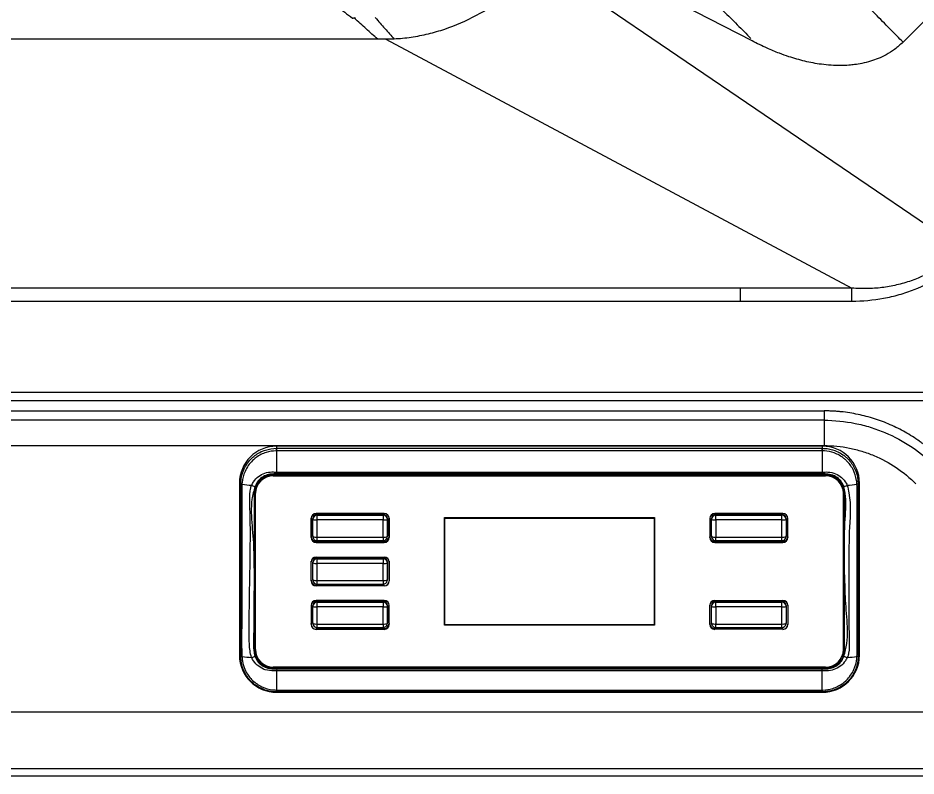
# Model space of a CAD drawing. Header units: inches. Extents: x 2 to 86, y -22 to 129.
# Drawn here: x 63.3 to 74.16, y 0.99 to 10.16 of the extents above; entities that cross this region are included whole.
import ezdxf

# ---------------------------------------------------------------- set-up
doc = ezdxf.new("R2010")
doc.units = ezdxf.units.IN
doc.header["$MEASUREMENT"] = 0
doc.layers.add('1', color=4, linetype='Continuous')
doc.layers.add('BDIM_CYAN', color=4, linetype='Continuous')

# ---------------------------------------------------------------- blocks, each defined once
blk = doc.blocks.new('cp')
at = {"layer": 'BDIM_CYAN'}
for p, q in [((-3.3, 2.162), (-3.3, 2.137)), ((3.3, 2.162), (-3.3, 2.162)), ((-3.3, 2.137), (-3.3, 2.106)), ((-3.3, 2.137), (3.05, 2.137)), ((-3.3, 2.106), (-3.3, 2.106)), ((-3.3, 2.106), (-3.3, 1.849)), ((3.3, 2.106), (-3.3, 2.106)), ((3.05, 2.137), (3.05, 2.137)), ((3.05, 2.137), (3.3, 2.137)), ((3.3, 2.162), (3.3, 2.137)), ((3.3, 2.106), (3.3, 2.106)), ((3.3, 2.106), (3.3, 1.849)), ((-3.3, 1.849), (3.05, 1.849)), ((-3.3, 1.849), (-3.3, 1.826)), ((3.05, 1.849), (3.3, 1.849)), ((3.3, 1.849), (3.299, 1.826)), ((3.34, 1.821), (-3.34, 1.821)), ((-3.34, 1.805), (-3.34, 1.807)), ((-3.34, 1.807), (3.34, 1.807)), ((-3.34, 1.805), (3.34, 1.805)), ((-3.05, 1.826), (-3.3, 1.826)), ((3.299, 1.826), (-3.05, 1.826)), ((3.34, 1.805), (3.34, 1.807)), ((-3.733, 1.704), (-3.75, 1.715)), ((-3.75, 1.715), (-3.75, -0.369)), ((-3.733, 1.704), (-3.733, 1.704)), ((-3.719, 1.701), (-3.719, 1.701)), ((-3.602, 1.689), (-3.602, 1.689)), ((-3.602, 1.689), (-3.602, 1.689)), ((3.602, 1.689), (3.601, 1.689)), ((3.719, 1.701), (3.719, 1.701)), ((3.733, 1.704), (3.75, 1.715)), ((3.733, 1.704), (3.733, 1.704)), ((3.75, -0.369), (3.75, 1.715)), ((-3.57, 1.592), (-3.569, 1.594)), ((-3.57, 1.592), (-3.57, -0.299)), ((-3.569, 1.594), (-3.569, -0.298)), ((-3.554, 1.592), (-3.554, 1.594)), ((-3.554, -0.3), (-3.554, 1.592)), ((3.554, 1.592), (3.554, 1.594)), ((3.554, 1.592), (3.554, -0.3)), ((3.57, 1.592), (3.569, 1.594)), ((3.569, -0.298), (3.569, 1.594)), ((3.57, -0.299), (3.57, 1.592)), ((-1.999, 1.347), (-2.823, 1.347)), ((-2.813, 1.336), (-2.812, 1.326)), ((-2.813, 1.336), (-2.009, 1.336)), ((-2.812, 1.326), (-2.812, 1.27)), ((-2.812, 1.326), (-2.011, 1.326)), ((-2.011, 1.326), (-2.009, 1.336)), ((-2.011, 1.326), (-2.011, 1.27)), ((2.823, 1.347), (1.999, 1.347)), ((2.009, 1.336), (2.011, 1.326)), ((2.009, 1.336), (2.813, 1.336)), ((2.011, 1.27), (2.011, 1.326)), ((2.011, 1.326), (2.812, 1.326)), ((2.812, 1.326), (2.813, 1.336)), ((2.812, 1.27), (2.812, 1.326)), ((-2.883, 1.067), (-2.883, 1.295)), ((-2.883, 1.293), (-2.883, 1.29)), ((-2.883, 1.287), (-2.883, 1.057)), ((-2.862, 1.276), (-2.863, 1.287)), ((-2.863, 1.076), (-2.863, 1.287)), ((-2.862, 1.068), (-2.862, 1.276)), ((-2.011, 1.27), (-2.812, 1.27)), ((-2.812, 1.27), (-2.812, 1.062)), ((-2.011, 1.062), (-2.011, 1.27)), ((-1.959, 1.287), (-1.961, 1.276)), ((-1.961, 1.276), (-1.961, 1.068)), ((-1.959, 1.287), (-1.959, 1.076)), ((-1.94, 1.295), (-1.94, 1.067)), ((-1.939, 1.29), (-1.94, 1.293)), ((-1.939, 1.057), (-1.939, 1.287)), ((-1.271, 1.298), (1.271, 1.298)), ((-1.271, -0.005), (-1.271, 1.298)), ((-1.265, 1.293), (-1.266, 1.295)), ((-1.266, 1.295), (1.266, 1.295)), ((-1.266, 0.002), (-1.266, 1.295)), ((-1.265, 1.293), (1.265, 1.293)), ((-1.265, 0), (-1.265, 1.293)), ((1.265, 1.293), (1.266, 1.295)), ((1.265, 1.293), (1.265, 0)), ((1.266, 1.295), (1.266, 0.002)), ((1.271, 1.298), (1.271, -0.005)), ((1.94, 1.293), (1.939, 1.29)), ((1.939, 1.287), (1.939, 1.057)), ((1.94, 1.295), (1.94, 1.067)), ((1.961, 1.276), (1.959, 1.287)), ((1.959, 1.076), (1.959, 1.287)), ((1.961, 1.068), (1.961, 1.276)), ((2.812, 1.27), (2.011, 1.27)), ((2.011, 1.27), (2.011, 1.062)), ((2.812, 1.062), (2.812, 1.27)), ((2.863, 1.287), (2.862, 1.276)), ((2.862, 1.276), (2.862, 1.068)), ((2.863, 1.287), (2.863, 1.076)), ((2.883, 1.067), (2.883, 1.295)), ((2.883, 1.29), (2.883, 1.293)), ((2.883, 1.057), (2.883, 1.287)), ((-2.883, 1.059), (-2.883, 1.067)), ((-2.863, 1.076), (-2.862, 1.068)), ((-2.863, 1.068), (-2.861, 1.06)), ((-2.862, 1.068), (-2.861, 1.06)), ((-2.823, 1.008), (-2.823, 1)), ((-2, 1.008), (-2.823, 1.008)), ((-1.999, 1), (-2.823, 1)), ((-2.823, 1), (-2.823, 0.998)), ((-2.823, 0.998), (-1.999, 0.998)), ((-2.812, 1.062), (-2.011, 1.062)), ((-2.812, 1.062), (-2.812, 1.019)), ((-2.812, 1.019), (-2.011, 1.019)), ((-2.011, 1.062), (-2.011, 1.019)), ((-1.999, 1), (-2, 1.008)), ((-1.999, 1), (-1.999, 0.998)), ((-1.961, 1.068), (-1.959, 1.076)), ((-1.961, 1.06), (-1.96, 1.068)), ((-1.961, 1.06), (-1.961, 1.068)), ((-1.94, 1.067), (-1.939, 1.059)), ((1.939, 1.059), (1.94, 1.067)), ((1.959, 1.076), (1.961, 1.068)), ((1.96, 1.068), (1.961, 1.06)), ((1.961, 1.068), (1.961, 1.06)), ((2, 1.008), (1.999, 1)), ((1.999, 1), (2.823, 1)), ((1.999, 1), (1.999, 0.998)), ((1.999, 0.998), (2.823, 0.998)), ((2, 1.008), (2.823, 1.008)), ((2.011, 1.062), (2.812, 1.062)), ((2.011, 1.019), (2.011, 1.062)), ((2.011, 1.019), (2.812, 1.019)), ((2.812, 1.019), (2.812, 1.062)), ((2.823, 1), (2.823, 1.008)), ((2.823, 1), (2.823, 0.998)), ((2.861, 1.06), (2.863, 1.068)), ((2.861, 1.06), (2.862, 1.068)), ((2.862, 1.068), (2.863, 1.076)), ((2.883, 1.067), (2.883, 1.059)), ((-2.883, 0.541), (-2.883, 0.769)), ((-2.883, 0.767), (-2.883, 0.764)), ((-2.883, 0.531), (-2.883, 0.761)), ((-2.862, 0.75), (-2.863, 0.761)), ((-2.863, 0.55), (-2.863, 0.761)), ((-2.823, 0.821), (-1.999, 0.821)), ((-2.813, 0.81), (-2.812, 0.8)), ((-2.813, 0.81), (-2.009, 0.81)), ((-2.812, 0.8), (-2.812, 0.744)), ((-2.812, 0.8), (-2.011, 0.8)), ((-2.011, 0.8), (-2.009, 0.81)), ((-2.011, 0.8), (-2.011, 0.744)), ((-1.959, 0.761), (-1.961, 0.75)), ((-1.959, 0.761), (-1.959, 0.55)), ((-1.94, 0.769), (-1.94, 0.541)), ((-1.939, 0.764), (-1.94, 0.767)), ((-1.939, 0.761), (-1.939, 0.531)), ((-2.862, 0.542), (-2.862, 0.75)), ((-2.011, 0.744), (-2.812, 0.744)), ((-2.812, 0.744), (-2.812, 0.536)), ((-2.011, 0.536), (-2.011, 0.744)), ((-1.961, 0.75), (-1.961, 0.542)), ((-2.863, 0.55), (-2.862, 0.542)), ((-1.961, 0.542), (-1.959, 0.55)), ((-2.883, 0.533), (-2.883, 0.541)), ((-2.863, 0.542), (-2.861, 0.534)), ((-2.862, 0.542), (-2.861, 0.534)), ((-2.823, 0.482), (-2.823, 0.474)), ((-2, 0.482), (-2.823, 0.482)), ((-1.999, 0.474), (-2.823, 0.474)), ((-2.823, 0.474), (-2.823, 0.472)), ((-1.999, 0.472), (-2.823, 0.472)), ((-2.812, 0.536), (-2.011, 0.536)), ((-2.812, 0.536), (-2.812, 0.493)), ((-2.812, 0.493), (-2.011, 0.493)), ((-2.011, 0.536), (-2.011, 0.493)), ((-1.999, 0.474), (-2, 0.482)), ((-1.999, 0.474), (-1.999, 0.472)), ((-1.961, 0.534), (-1.96, 0.542)), ((-1.961, 0.534), (-1.961, 0.542)), ((-1.94, 0.541), (-1.939, 0.533)), ((-2.883, 0.243), (-2.883, 0.015)), ((-2.883, 0.241), (-2.883, 0.238)), ((-2.883, 0.235), (-2.883, 0.005)), ((-2.862, 0.224), (-2.863, 0.235)), ((-2.863, 0.024), (-2.863, 0.235)), ((-2.862, 0.016), (-2.862, 0.224)), ((-1.999, 0.295), (-2.823, 0.295)), ((-2.813, 0.284), (-2.812, 0.274)), ((-2.813, 0.284), (-2.009, 0.284)), ((-2.812, 0.274), (-2.812, 0.218)), ((-2.812, 0.274), (-2.011, 0.274)), ((-2.011, 0.218), (-2.812, 0.218)), ((-2.812, 0.218), (-2.812, 0.01)), ((-2.011, 0.274), (-2.009, 0.284)), ((-2.011, 0.274), (-2.011, 0.218)), ((-2.011, 0.01), (-2.011, 0.218)), ((-1.959, 0.235), (-1.961, 0.224)), ((-1.961, 0.224), (-1.961, 0.016)), ((-1.959, 0.235), (-1.959, 0.024)), ((-1.94, 0.015), (-1.94, 0.243)), ((-1.939, 0.238), (-1.94, 0.241)), ((-1.939, 0.005), (-1.939, 0.235)), ((1.94, 0.241), (1.939, 0.238)), ((1.939, 0.005), (1.939, 0.235)), ((1.94, 0.015), (1.94, 0.243)), ((1.961, 0.224), (1.959, 0.235)), ((1.959, 0.024), (1.959, 0.235)), ((1.961, 0.016), (1.961, 0.224)), ((1.999, 0.295), (2.823, 0.295)), ((2.009, 0.284), (2.011, 0.274)), ((2.009, 0.284), (2.813, 0.284)), ((2.011, 0.218), (2.011, 0.274)), ((2.011, 0.274), (2.812, 0.274)), ((2.812, 0.218), (2.011, 0.218)), ((2.011, 0.218), (2.011, 0.01)), ((2.812, 0.274), (2.813, 0.284)), ((2.812, 0.218), (2.812, 0.274)), ((2.812, 0.01), (2.812, 0.218)), ((2.863, 0.235), (2.862, 0.224)), ((2.862, 0.224), (2.862, 0.016)), ((2.863, 0.235), (2.863, 0.024)), ((2.883, 0.243), (2.883, 0.015)), ((2.883, 0.238), (2.883, 0.241)), ((2.883, 0.235), (2.883, 0.005)), ((-2.883, 0.007), (-2.883, 0.015)), ((-2.863, 0.024), (-2.862, 0.016)), ((-2.863, 0.016), (-2.861, 0.008)), ((-2.862, 0.016), (-2.861, 0.008)), ((-2.812, 0.01), (-2.011, 0.01)), ((-2.812, 0.01), (-2.812, -0.033)), ((-2.011, 0.01), (-2.011, -0.033)), ((-1.961, 0.016), (-1.959, 0.024)), ((-1.961, 0.008), (-1.96, 0.016)), ((-1.961, 0.008), (-1.961, 0.016)), ((-1.94, 0.015), (-1.939, 0.007)), ((-1.265, 0), (-1.266, 0.002)), ((1.265, 0), (-1.265, 0)), ((1.265, 0), (1.266, 0.002)), ((1.939, 0.007), (1.94, 0.015)), ((1.959, 0.024), (1.961, 0.016)), ((1.96, 0.016), (1.961, 0.008)), ((1.961, 0.016), (1.961, 0.008)), ((2.011, 0.01), (2.812, 0.01)), ((2.011, -0.033), (2.011, 0.01)), ((2.812, -0.033), (2.812, 0.01)), ((2.861, 0.008), (2.863, 0.016)), ((2.861, 0.008), (2.862, 0.016)), ((2.862, 0.016), (2.863, 0.024)), ((2.883, 0.015), (2.883, 0.007)), ((-2.823, -0.044), (-2.823, -0.052)), ((-2.823, -0.044), (-2, -0.044)), ((-2.823, -0.052), (-1.999, -0.052)), ((-2.823, -0.052), (-2.823, -0.054)), ((-2.823, -0.054), (-1.999, -0.054)), ((-2.812, -0.033), (-2.011, -0.033)), ((-1.999, -0.052), (-2, -0.044)), ((-1.999, -0.052), (-1.999, -0.054)), ((1.271, -0.003), (-1.271, -0.003)), ((1.271, -0.005), (-1.271, -0.005)), ((2, -0.044), (1.999, -0.052)), ((2.823, -0.052), (1.999, -0.052)), ((1.999, -0.052), (1.999, -0.054)), ((2.823, -0.054), (1.999, -0.054)), ((2.823, -0.044), (2, -0.044)), ((2.011, -0.033), (2.812, -0.033)), ((2.823, -0.052), (2.823, -0.044)), ((2.823, -0.052), (2.823, -0.054)), ((-3.57, -0.299), (-3.569, -0.298)), ((3.57, -0.299), (3.569, -0.298)), ((-3.733, -0.38), (-3.75, -0.369)), ((-3.733, -0.38), (-3.733, -0.38)), ((-3.719, -0.384), (-3.719, -0.384)), ((-3.601, -0.394), (-3.602, -0.394)), ((-3.601, -0.394), (-3.601, -0.394)), ((3.602, -0.394), (3.602, -0.394)), ((3.602, -0.394), (3.602, -0.394)), ((3.719, -0.384), (3.719, -0.384)), ((3.733, -0.38), (3.75, -0.369)), ((3.733, -0.38), (3.733, -0.38)), ((3.34, -0.513), (-3.34, -0.513)), ((3.34, -0.525), (-3.34, -0.525)), ((-3.34, -0.525), (-3.34, -0.528)), ((-3.34, -0.528), (3.34, -0.528)), ((-3.299, -0.533), (-3.3, -0.556)), ((-3.299, -0.533), (3.05, -0.533)), ((3.05, -0.533), (3.3, -0.533)), ((3.3, -0.556), (3.3, -0.533)), ((3.34, -0.528), (3.34, -0.525)), ((-3.3, -0.556), (-3.3, -0.789)), ((-3.05, -0.556), (-3.3, -0.556)), ((3.3, -0.556), (-3.05, -0.556)), ((3.3, -0.789), (3.3, -0.556)), ((-3.3, -0.789), (-3.3, -0.789)), ((-3.3, -0.789), (3.3, -0.789)), ((-3.3, -0.789), (-3.3, -0.811)), ((-3.3, -0.811), (-3.3, -0.816)), ((-3.05, -0.811), (-3.3, -0.811)), ((-3.3, -0.816), (3.3, -0.816)), ((3.3, -0.811), (-3.05, -0.811)), ((3.3, -0.789), (3.3, -0.789)), ((3.3, -0.811), (3.3, -0.789)), ((3.3, -0.816), (3.3, -0.811))]:
    blk.add_line(p, q, dxfattribs=at)
at = {"layer": 'BDIM_CYAN', "flags": 128}
for points in [[(-3.3, 2.106), (-3.3, 2.111), (-3.3, 2.116), (-3.3, 2.121), (-3.3, 2.125), (-3.3, 2.129), (-3.3, 2.132), (-3.3, 2.135), (-3.3, 2.137)], [(3.3, 2.106), (3.3, 2.111), (3.3, 2.116), (3.3, 2.121), (3.3, 2.125), (3.3, 2.129), (3.3, 2.132), (3.3, 2.135), (3.3, 2.137)], [(-3.56, 1.659), (-3.565, 1.639), (-3.569, 1.594)], [(3.569, 1.594), (3.565, 1.639), (3.56, 1.659)], [(3.3, -0.811), (3.3, -0.81), (3.3, -0.809), (3.3, -0.807), (3.3, -0.804), (3.3, -0.801), (3.3, -0.798), (3.3, -0.793), (3.3, -0.789)]]:
    blk.add_lwpolyline(points, dxfattribs=at)
at = {"layer": 'BDIM_CYAN'}
for centre, radius, start, end in [((-3.302, 1.714), 0.448, 89.7857, 179.7841), ((3.302, 1.714), 0.448, 0.2159, 90.2143), ((-3.341, 1.591), 0.229, 89.7857, 179.7841), ((-3.341, 1.593), 0.214, 89.7857, 179.7841), ((-3.341, 1.591), 0.214, 89.7857, 179.7841), ((3.341, 1.591), 0.229, 0.2159, 90.2143), ((3.341, 1.593), 0.214, 0.2159, 90.2143), ((3.341, 1.591), 0.214, 0.2159, 90.2143), ((-3.439, 4.033), 2.349, 263.1527, 266.02), ((3.438, 4.042), 2.358, 273.9742, 276.8359), ((-2.812, 1.276), 0.0499, 89.8886, 179.6813), ((-2.01, 1.276), 0.0499, 0.3187, 90.1114), ((2.01, 1.276), 0.0499, 89.8886, 179.6813), ((2.812, 1.276), 0.0499, 0.3187, 90.1114), ((-2.824, 1.381), 0.112, 250.1417, 276.1767), ((-1.998, 1.381), 0.112, 263.8233, 289.8583), ((1.998, 1.381), 0.112, 250.1417, 276.1767), ((2.824, 1.381), 0.112, 263.8233, 289.8583), ((-2.824, 1.174), 0.112, 250.1417, 276.1767), ((-2.812, 1.069), 0.05, 189.4603, 270), ((-1.998, 1.174), 0.112, 263.8233, 289.8583), ((-2.011, 1.069), 0.05, 270, 350.5397), ((1.998, 1.174), 0.112, 250.1417, 276.1767), ((2.011, 1.069), 0.05, 189.4603, 270), ((2.824, 1.174), 0.112, 263.8233, 289.8583), ((2.812, 1.069), 0.05, 270, 350.5397), ((-2.812, 0.75), 0.0499, 89.8886, 179.6813), ((-2.01, 0.75), 0.0499, 0.3187, 90.1114), ((-2.824, 0.855), 0.112, 250.1417, 276.1767), ((-1.998, 0.855), 0.112, 263.8233, 289.8583), ((-2.824, 0.648), 0.112, 250.1417, 276.1767), ((-2.812, 0.543), 0.05, 189.4603, 270), ((-1.998, 0.648), 0.112, 263.8233, 289.8583), ((-2.011, 0.543), 0.05, 270, 350.5397), ((-2.812, 0.224), 0.0499, 89.8886, 179.6813), ((-2.824, 0.329), 0.112, 250.1417, 276.1767), ((-2.01, 0.224), 0.0499, 0.3187, 90.1114), ((-1.998, 0.329), 0.112, 263.8233, 289.8583), ((2.01, 0.224), 0.0499, 89.8886, 179.6813), ((1.998, 0.329), 0.112, 250.1417, 276.1767), ((2.812, 0.224), 0.0499, 0.3187, 90.1114), ((2.824, 0.329), 0.112, 263.8233, 289.8583), ((-2.824, 0.122), 0.112, 250.1417, 276.1767), ((-2.812, 0.017), 0.05, 189.4603, 270), ((-1.998, 0.122), 0.112, 263.8233, 289.8583), ((-2.011, 0.017), 0.05, 270, 350.5397), ((1.998, 0.122), 0.112, 250.1417, 276.1767), ((2.011, 0.017), 0.05, 189.4603, 270), ((2.824, 0.122), 0.112, 263.8233, 289.8583), ((2.812, 0.017), 0.05, 270, 350.5397), ((-3.341, -0.299), 0.229, 180.2159, 270.2143), ((-3.341, -0.297), 0.229, 180.2159, 270.2143), ((-3.341, -0.299), 0.214, 180.2159, 270.2143), ((3.341, -0.297), 0.229, 269.7857, 359.7841), ((3.341, -0.299), 0.229, 269.7857, 359.7841), ((3.341, -0.299), 0.214, 269.7857, 359.7841), ((-3.302, -0.367), 0.448, 180.2159, 270.2143), ((-3.448, 1.966), 2.365, 263.4233, 266.277), ((3.302, -0.367), 0.448, 269.7857, 359.7841), ((3.459, 1.954), 2.352, 273.4784, 276.3441), ((15.398, -0.791), 18.698, 179.9928, 180.0613)]:
    blk.add_arc(centre, radius, start, end, dxfattribs=at)
for centre, major_axis, ratio, start_param, end_param in [((-2.823, 1.287), (-0.06, 0.0003), 0.99252, 4.717499, 6.288219), ((-2.813, 1.287), (-0.05, 0.001), 0.992514, 4.732816, 6.303308), ((-2.009, 1.287), (-0.05, -0.001), 0.992514, 3.12147, 4.691962), ((-1.999, 1.287), (-0.06, -0.0003), 0.99252, 3.136559, 4.707279), ((1.999, 1.287), (-0.06, 0.0003), 0.99252, 4.717499, 6.288219), ((2.009, 1.287), (-0.05, 0.001), 0.992514, 4.732816, 6.303308), ((2.813, 1.287), (-0.05, -0.001), 0.992514, 3.12147, 4.691962), ((2.823, 1.287), (-0.06, -0.0003), 0.99252, 3.136559, 4.707279), ((-2.823, 1.067), (-0.06, -0.0003), 0.99252, 6.278152, 7.848872), ((-2.823, 1.059), (-0.06, -0.0003), 0.99252, 6.278152, 7.848872), ((-2.823, 1.057), (-0.06, -0.0003), 0.99252, 6.278152, 7.848872), ((-2.813, 1.076), (-0.05, -0.001), 0.992514, 6.263063, 6.426955), ((-2, 1.067), (-0.06, 0.0003), 0.99252, 1.575906, 3.146626), ((-1.999, 1.059), (-0.06, 0.0003), 0.99252, 1.575906, 3.146626), ((-1.999, 1.057), (-0.06, 0.0003), 0.99252, 1.575906, 3.146626), ((-2.009, 1.076), (-0.05, 0.001), 0.992514, 2.997823, 3.161715), ((1.999, 1.059), (-0.06, -0.0003), 0.99252, 6.278152, 7.848872), ((1.999, 1.057), (-0.06, -0.0003), 0.99252, 6.278152, 7.848872), ((2, 1.067), (-0.06, -0.0003), 0.99252, 6.278152, 7.848872), ((2.009, 1.076), (-0.05, -0.001), 0.992514, 6.263063, 6.426955), ((2.823, 1.067), (-0.06, 0.0003), 0.99252, 1.575906, 3.146626), ((2.823, 1.059), (-0.06, 0.0003), 0.99252, 1.575906, 3.146626), ((2.823, 1.057), (-0.06, 0.0003), 0.99252, 1.575906, 3.146626), ((2.813, 1.076), (-0.05, 0.001), 0.992514, 2.997823, 3.161715), ((-2.823, 0.761), (-0.06, 0.0003), 0.99252, 4.717499, 6.288219), ((-2.813, 0.761), (-0.05, 0.001), 0.992514, 4.732816, 6.303308), ((-2.009, 0.761), (-0.05, -0.001), 0.992514, 3.12147, 4.691962), ((-1.999, 0.761), (-0.06, -0.0003), 0.99252, 3.136559, 4.707279), ((-2.813, 0.55), (-0.05, -0.001), 0.992514, 6.263063, 6.426955), ((-2.009, 0.55), (-0.05, 0.001), 0.992514, 2.997823, 3.161715), ((-2.823, 0.541), (-0.06, -0.0003), 0.99252, 6.278152, 7.848872), ((-2.823, 0.533), (-0.06, -0.0003), 0.99252, 6.278152, 7.848872), ((-2.823, 0.531), (-0.06, -0.0003), 0.99252, 6.278152, 7.848872), ((-1.999, 0.533), (-0.06, 0.0003), 0.99252, 1.575906, 3.146626), ((-1.999, 0.531), (-0.06, 0.0003), 0.99252, 1.575906, 3.146626), ((-2.823, 0.235), (-0.06, 0.0003), 0.99252, 4.717499, 6.288219), ((-2.813, 0.235), (-0.05, 0.001), 0.992514, 4.732816, 6.303308), ((-2.009, 0.235), (-0.05, -0.001), 0.992514, 3.12147, 4.691962), ((-1.999, 0.235), (-0.06, -0.0003), 0.99252, 3.136559, 4.707279), ((1.999, 0.235), (-0.06, 0.0003), 0.99252, 4.717499, 6.288219), ((2.009, 0.235), (-0.05, 0.001), 0.992514, 4.732816, 6.303308), ((2.813, 0.235), (-0.05, -0.001), 0.992514, 3.12147, 4.691962), ((2.823, 0.235), (-0.06, -0.0003), 0.99252, 3.136559, 4.707279), ((-2.823, 0.007), (-0.06, -0.0003), 0.99252, 6.278152, 7.848872), ((-2.823, 0.005), (-0.06, -0.0003), 0.99252, 6.278152, 7.848872), ((-2.813, 0.024), (-0.05, -0.001), 0.992514, 6.263063, 6.426955), ((-2, 0.015), (-0.06, 0.0003), 0.99252, 1.575906, 3.146626), ((-1.999, 0.007), (-0.06, 0.0003), 0.99252, 1.575906, 3.146626), ((-1.999, 0.005), (-0.06, 0.0003), 0.99252, 1.575906, 3.146626), ((-2.009, 0.024), (-0.05, 0.001), 0.992514, 2.997823, 3.161715), ((1.999, 0.007), (-0.06, -0.0003), 0.99252, 6.278152, 7.848872), ((1.999, 0.005), (-0.06, -0.0003), 0.99252, 6.278152, 7.848872), ((2, 0.015), (-0.06, -0.0003), 0.99252, 6.278152, 7.848872), ((2.009, 0.024), (-0.05, -0.001), 0.992514, 6.263063, 6.426955), ((2.823, 0.007), (-0.06, 0.0003), 0.99252, 1.575906, 3.146626), ((2.823, 0.005), (-0.06, 0.0003), 0.99252, 1.575906, 3.146626), ((2.813, 0.024), (-0.05, 0.001), 0.992514, 2.997823, 3.161715)]:
    blk.add_ellipse(centre, major_axis=major_axis, ratio=ratio, start_param=start_param, end_param=end_param, dxfattribs=at)
for points, knots in [([(-3.733, 1.704), (-3.733, 1.704), (-3.733, 1.712), (-3.732, 1.768), (-3.713, 1.852), (-3.664, 1.945), (-3.615, 2.005), (-3.542, 2.068), (-3.44, 2.124), (-3.346, 2.133), (-3.3, 2.137)], [0, 0, 0, 0, 0.000046, 0.034852, 0.248417, 0.374055, 0.499694, 0.585616, 0.799517, 1, 1, 1, 1]), ([(-3.3, 2.106), (-3.302, 2.105), (-3.345, 2.105), (-3.433, 2.091), (-3.528, 2.043), (-3.597, 1.984), (-3.645, 1.929), (-3.694, 1.842), (-3.715, 1.762), (-3.719, 1.708), (-3.719, 1.701), (-3.719, 1.701)], [0, 0, 0, 0, 0.010807, 0.19829, 0.410398, 0.49585, 0.621441, 0.747043, 0.962918, 0.999996, 1, 1, 1, 1]), ([(3.3, 2.137), (3.31, 2.136), (3.361, 2.135), (3.461, 2.114), (3.552, 2.061), (3.634, 1.986), (3.699, 1.895), (3.73, 1.785), (3.733, 1.72), (3.733, 1.704), (3.733, 1.704)], [0, 0, 0, 0, 0.042247, 0.228223, 0.442215, 0.50071, 0.71413, 0.927591, 0.999939, 1, 1, 1, 1]), ([(3.3, 2.137), (3.3, 2.135), (3.3, 2.132), (3.3, 2.125), (3.3, 2.116), (3.3, 2.109), (3.3, 2.106)], [0, 0, 0, 0, 0.249259, 0.499506, 0.749753, 1, 1, 1, 1]), ([(3.719, 1.701), (3.719, 1.701), (3.718, 1.716), (3.712, 1.778), (3.679, 1.883), (3.615, 1.967), (3.538, 2.036), (3.451, 2.084), (3.357, 2.104), (3.309, 2.105), (3.3, 2.106)], [0, 0, 0, 0, 0.000004, 0.075218, 0.290589, 0.503817, 0.562015, 0.774358, 0.958263, 1, 1, 1, 1]), ([(-3.602, 1.689), (-3.602, 1.689), (-3.595, 1.704), (-3.573, 1.744), (-3.521, 1.799), (-3.443, 1.841), (-3.366, 1.852), (-3.318, 1.849), (-3.3, 1.849), (-3.3, 1.849)], [0, 0, 0, 0, 0.000006, 0.131466, 0.375031, 0.612699, 0.846707, 0.999994, 1, 1, 1, 1]), ([(3.3, 1.849), (3.3, 1.849), (3.323, 1.848), (3.377, 1.854), (3.46, 1.834), (3.538, 1.785), (3.581, 1.732), (3.598, 1.697), (3.602, 1.689), (3.602, 1.689)], [0, 0, 0, 0, 0.000006, 0.187328, 0.444104, 0.682814, 0.927816, 0.999994, 1, 1, 1, 1]), ([(-3.3, 1.826), (-3.3, 1.826), (-3.322, 1.826), (-3.366, 1.826), (-3.435, 1.812), (-3.498, 1.773), (-3.541, 1.723), (-3.556, 1.686), (-3.561, 1.674)], [0, 0, 0, 0, 0.000197, 0.203597, 0.404797, 0.639851, 0.875069, 1, 1, 1, 1]), ([(3.561, 1.674), (3.558, 1.681), (3.547, 1.711), (3.512, 1.76), (3.447, 1.807), (3.372, 1.827), (3.322, 1.826), (3.299, 1.826)], [0, 0, 0, 0, 0.067525, 0.302742, 0.537703, 0.795522, 1, 1, 1, 1]), ([(-3.719, 1.701), (-3.722, 1.701), (-3.727, 1.701), (-3.73, 1.702), (-3.732, 1.702), (-3.732, 1.703), (-3.733, 1.703), (-3.733, 1.703), (-3.733, 1.703), (-3.733, 1.703), (-3.733, 1.704), (-3.733, 1.704), (-3.733, 1.704), (-3.733, 1.704), (-3.733, 1.704), (-3.733, 1.704), (-3.733, 1.704)], [0, 0, 0, 0, 0.497651, 0.664725, 0.778894, 0.855399, 0.905936, 0.939049, 0.960675, 0.974791, 0.98402, 0.990079, 0.995683, 0.997884, 0.999459, 1, 1, 1, 1]), ([(-3.733, -0.38), (-3.733, -0.265), (-3.732, 0.354), (-3.733, 0.986), (-3.733, 1.566), (-3.733, 1.641), (-3.733, 1.704)], [0, 0, 0, 0, 0.1658913, 0.8918727, 0.9094717, 1, 1, 1, 1]), ([(-3.719, 1.701), (-3.719, 1.701), (-3.722, 1.638), (-3.72, 1.29), (-3.721, 0.801), (-3.722, 0.324), (-3.721, 0.054), (-3.724, -0.151), (-3.723, -0.306), (-3.719, -0.384), (-3.719, -0.384)], [0, 0, 0, 0, 0.000001, 0.090498, 0.499981, 0.704693, 0.777284, 0.88867, 0.999999, 1, 1, 1, 1]), ([(-3.602, -0.394), (-3.602, -0.394), (-3.612, -0.369), (-3.637, -0.235), (-3.632, 0.005), (-3.628, 0.324), (-3.62, 0.791), (-3.613, 1.193), (-3.627, 1.526), (-3.625, 1.622), (-3.608, 1.675), (-3.602, 1.689), (-3.602, 1.689)], [0, 0, 0, 0, 0.000001, 0.03963, 0.192163, 0.344913, 0.497664, 0.863588, 0.920803, 0.97751, 0.999999, 1, 1, 1, 1]), ([(-3.561, 1.674), (-3.576, 1.623), (-3.604, 1.52), (-3.608, 1.359), (-3.598, 1.197), (-3.582, 1.035), (-3.568, 0.638), (-3.576, 0.242), (-3.577, -0.152), (-3.585, -0.284), (-3.567, -0.359), (-3.561, -0.381)], [0, 0, 0, 0, 0.0768408, 0.154274, 0.2331273, 0.3124976, 0.3909787, 0.810605, 0.8882653, 0.9658568, 1, 1, 1, 1]), ([(-3.602, 1.689), (-3.594, 1.686), (-3.582, 1.681), (-3.568, 1.676), (-3.563, 1.675), (-3.561, 1.674)], [0, 0, 0, 0, 0.637561, 0.869984, 1, 1, 1, 1]), ([(3.561, -0.381), (3.575, -0.33), (3.604, -0.227), (3.608, -0.065), (3.598, 0.097), (3.582, 0.259), (3.569, 0.654), (3.557, 1.097), (3.594, 1.519), (3.567, 1.647), (3.561, 1.674)], [0, 0, 0, 0, 0.076995, 0.1545934, 0.2336377, 0.3132086, 0.3918741, 0.8090904, 0.960143, 1, 1, 1, 1]), ([(3.561, 1.674), (3.562, 1.674), (3.567, 1.676), (3.581, 1.681), (3.593, 1.686), (3.601, 1.689)], [0, 0, 0, 0, 0.060163, 0.359004, 1, 1, 1, 1]), ([(3.601, 1.689), (3.609, 1.658), (3.654, 1.475), (3.617, 1.123), (3.627, 0.577), (3.614, 0.135), (3.627, -0.195), (3.628, -0.312), (3.609, -0.377), (3.602, -0.394), (3.602, -0.394)], [0, 0, 0, 0, 0.0457516, 0.2715507, 0.4974238, 0.8338833, 0.9040179, 0.973674, 0.9999989, 1, 1, 1, 1]), ([(3.733, 1.704), (3.733, 1.704), (3.733, 1.704), (3.733, 1.704), (3.733, 1.704), (3.733, 1.704), (3.733, 1.703), (3.733, 1.703), (3.733, 1.703), (3.733, 1.703), (3.732, 1.703), (3.732, 1.703), (3.731, 1.702), (3.727, 1.701), (3.723, 1.701), (3.719, 1.701)], [0, 0, 0, 0, 0.00128, 0.003437, 0.009223, 0.014974, 0.023628, 0.036755, 0.056753, 0.087269, 0.13378, 0.204254, 0.309723, 0.464699, 1, 1, 1, 1]), ([(3.719, -0.384), (3.719, -0.384), (3.722, -0.319), (3.72, 0.028), (3.721, 0.517), (3.722, 1.006), (3.721, 1.282), (3.723, 1.488), (3.722, 1.63), (3.719, 1.701), (3.719, 1.701)], [0, 0, 0, 0, 0.000001, 0.092635, 0.499996, 0.703648, 0.79599, 0.898014, 0.999999, 1, 1, 1, 1]), ([(3.733, 1.704), (3.733, 1.572), (3.733, 0.941), (3.732, 0.246), (3.733, -0.316), (3.733, -0.38)], [0, 0, 0, 0, 0.1897761, 0.9073384, 1, 1, 1, 1]), ([(-3.719, -0.384), (-3.721, -0.383), (-3.726, -0.383), (-3.73, -0.381), (-3.733, -0.38), (-3.733, -0.38), (-3.733, -0.38), (-3.733, -0.38), (-3.733, -0.38), (-3.733, -0.38)], [0, 0, 0, 0, 0.250627, 0.70201, 0.92622, 0.982518, 0.994256, 0.997749, 1, 1, 1, 1]), ([(-3.3, -0.811), (-3.316, -0.81), (-3.381, -0.808), (-3.493, -0.775), (-3.612, -0.691), (-3.697, -0.573), (-3.73, -0.463), (-3.733, -0.398), (-3.733, -0.38), (-3.733, -0.38)], [0, 0, 0, 0, 0.07222, 0.286348, 0.50049, 0.70864, 0.921993, 0.999938, 1, 1, 1, 1]), ([(-3.719, -0.384), (-3.719, -0.384), (-3.718, -0.401), (-3.712, -0.464), (-3.678, -0.568), (-3.594, -0.678), (-3.481, -0.756), (-3.376, -0.786), (-3.315, -0.788), (-3.3, -0.789)], [0, 0, 0, 0, 0.000004, 0.080826, 0.296019, 0.503996, 0.716742, 0.928649, 1, 1, 1, 1]), ([(-3.601, -0.394), (-3.593, -0.392), (-3.581, -0.388), (-3.567, -0.384), (-3.562, -0.382), (-3.561, -0.381)], [0, 0, 0, 0, 0.638672, 0.935098, 1, 1, 1, 1]), ([(-3.3, -0.556), (-3.3, -0.556), (-3.31, -0.555), (-3.357, -0.558), (-3.412, -0.553), (-3.48, -0.527), (-3.537, -0.491), (-3.581, -0.437), (-3.598, -0.402), (-3.601, -0.394), (-3.601, -0.394)], [0, 0, 0, 0, 0.000006, 0.088898, 0.379618, 0.444644, 0.682872, 0.927318, 0.999994, 1, 1, 1, 1]), ([(-3.561, -0.381), (-3.558, -0.388), (-3.547, -0.419), (-3.512, -0.467), (-3.464, -0.502), (-3.405, -0.528), (-3.353, -0.533), (-3.31, -0.533), (-3.299, -0.533)], [0, 0, 0, 0, 0.069372, 0.303656, 0.537758, 0.60246, 0.899357, 1, 1, 1, 1]), ([(3.733, -0.38), (3.733, -0.38), (3.733, -0.388), (3.732, -0.444), (3.713, -0.528), (3.664, -0.62), (3.615, -0.68), (3.542, -0.742), (3.44, -0.798), (3.346, -0.807), (3.3, -0.811)], [0, 0, 0, 0, 0.000047, 0.034851, 0.248414, 0.374055, 0.499697, 0.585642, 0.799545, 1, 1, 1, 1]), ([(3.3, -0.533), (3.322, -0.533), (3.366, -0.533), (3.435, -0.519), (3.499, -0.48), (3.541, -0.429), (3.556, -0.393), (3.561, -0.381)], [0, 0, 0, 0, 0.203628, 0.405051, 0.641054, 0.877225, 1, 1, 1, 1]), ([(3.3, -0.789), (3.302, -0.789), (3.345, -0.788), (3.433, -0.774), (3.528, -0.726), (3.597, -0.668), (3.645, -0.612), (3.694, -0.525), (3.715, -0.445), (3.719, -0.392), (3.719, -0.384), (3.719, -0.384)], [0, 0, 0, 0, 0.010785, 0.198272, 0.410391, 0.495866, 0.621457, 0.747058, 0.962916, 0.999996, 1, 1, 1, 1]), ([(3.602, -0.394), (3.602, -0.394), (3.595, -0.408), (3.573, -0.448), (3.521, -0.504), (3.442, -0.547), (3.365, -0.558), (3.318, -0.556), (3.3, -0.556), (3.3, -0.556)], [0, 0, 0, 0, 0.000006, 0.129069, 0.373582, 0.612149, 0.851955, 0.999994, 1, 1, 1, 1]), ([(3.561, -0.381), (3.563, -0.382), (3.568, -0.383), (3.582, -0.388), (3.593, -0.391), (3.602, -0.394)], [0, 0, 0, 0, 0.114449, 0.361864, 1, 1, 1, 1]), ([(3.733, -0.38), (3.733, -0.38), (3.733, -0.38), (3.733, -0.38), (3.733, -0.38), (3.733, -0.38), (3.733, -0.38), (3.733, -0.38), (3.733, -0.38), (3.733, -0.38), (3.733, -0.38), (3.732, -0.38), (3.732, -0.381), (3.73, -0.381), (3.727, -0.382), (3.722, -0.383), (3.719, -0.384)], [0, 0, 0, 0, 0.0005279, 0.0021193, 0.0043363, 0.0100107, 0.0161032, 0.0253711, 0.0395303, 0.061199, 0.0943484, 0.1449009, 0.2213812, 0.3354647, 0.5023751, 1, 1, 1, 1])]:
    blk.add_open_spline(points, degree=3, knots=knots, dxfattribs=at)
blk = doc.blocks.new('2020 HS PILLOW')
at = {"layer": '1', "color": 2}
blk.add_line((6.358, -3.456), (7.012, -1.404), dxfattribs=at)
blk.add_arc((-6.425, -4.729), 11.502, 359.8564, 0.3837, dxfattribs=at)
for points, knots in [([(6.377, -1.076), (6.375, -1.128), (6.373, -1.226), (6.367, -1.423), (6.361, -1.664), (6.356, -1.958), (6.351, -2.233), (6.349, -2.487), (6.347, -2.722), (6.346, -2.957), (6.345, -3.191), (6.346, -3.348), (6.346, -3.426)], [0, 0, 0, 0, 0.066712, 0.125013, 0.250008, 0.374939, 0.500001, 0.599859, 0.699783, 0.799778, 0.899849, 1, 1, 1, 1]), ([(5.077, -4.652), (5.077, -4.611), (5.076, -4.529), (5.074, -4.405), (5.074, -4.281), (5.073, -4.158), (5.072, -4.034), (5.072, -3.91), (5.072, -3.787), (5.072, -3.663), (5.072, -3.539), (5.073, -3.416), (5.074, -3.292), (5.075, -3.169), (5.076, -3.045), (5.077, -2.922), (5.079, -2.798), (5.081, -2.675), (5.083, -2.551), (5.085, -2.428), (5.087, -2.305), (5.09, -2.181), (5.093, -2.058), (5.096, -1.935), (5.099, -1.811), (5.103, -1.688), (5.106, -1.565), (5.109, -1.483), (5.11, -1.442)], [0, 0, 0, 0, 0.038705, 0.0773915, 0.1160594, 0.1547086, 0.1933388, 0.2319501, 0.2705422, 0.3091151, 0.3476687, 0.3862027, 0.4247171, 0.4632118, 0.5016866, 0.5401414, 0.5785762, 0.6169907, 0.6553849, 0.6937587, 0.732112, 0.7704445, 0.8087563, 0.8470473, 0.8853172, 0.923566, 0.9617937, 1, 1, 1, 1]), ([(5.077, -4.758), (5.122, -4.756), (5.207, -4.752), (5.326, -4.724), (5.428, -4.688), (5.523, -4.643), (5.607, -4.593), (5.679, -4.541), (5.747, -4.486), (5.817, -4.421), (5.893, -4.34), (5.963, -4.254), (6.026, -4.167), (6.081, -4.081), (6.132, -3.994), (6.182, -3.9), (6.236, -3.784), (6.298, -3.635), (6.337, -3.52), (6.358, -3.456)], [0, 0, 0, 0, 0.066168, 0.126124, 0.180035, 0.227981, 0.282801, 0.327814, 0.363349, 0.416631, 0.473636, 0.534326, 0.58729, 0.640562, 0.693101, 0.744982, 0.808308, 0.893382, 1, 1, 1, 1]), ([(-5.077, -4.758), (-3.411, -4.763), (-0.026, -4.774), (3.358, -4.763), (5.077, -4.758)], [0, 0, 0, 0, 0.492188, 1, 1, 1, 1])]:
    blk.add_open_spline(points, degree=3, knots=knots, dxfattribs=at)
blk = doc.blocks.new('2020 RHYTHM')
at = {"layer": '1', "color": 4}
blk.add_line((78.2, 0), (5.882, 0), dxfattribs=at)
at = {"layer": 'BDIM_CYAN', "color": 3}
for p, q in [((72.34, 6.375), (67.281, 9.821)), ((65.376, 8.916), (71.012, 5.905)), ((69.664, 5.748), (69.664, 5.905)), ((69.664, 5.748), (71.012, 5.748)), ((73.576, 4.643), (53.869, 4.643)), ((53.869, 4.544), (73.576, 4.544)), ((56.588, 4.419), (70.675, 4.419)), ((70.675, 4.419), (70.675, 4.306)), ((70.675, 4.306), (56.588, 4.306)), ((56.588, 4), (70.675, 4)), ((74.517, 0.772), (53.869, 0.772)), ((53.869, 0.091), (75.581, 0.091))]:
    blk.add_line(p, q, dxfattribs=at)
at = {"layer": 'BDIM_CYAN', "color": 3, "flags": 128}
for points in [[(65.277, 8.916), (60.509, 8.916), (58.64, 8.916)], [(69.664, 5.905), (69.164, 5.905), (67.164, 5.905), (59.164, 5.905), (53.869, 5.905)], [(53.869, 5.748), (54.369, 5.748), (56.369, 5.748), (64.369, 5.748), (69.664, 5.748)]]:
    blk.add_lwpolyline(points, dxfattribs=at)
at = {"layer": 'BDIM_CYAN', "color": 3}
for points, knots in [([(63.27, 10.508), (63.301, 10.484), (63.362, 10.435), (63.454, 10.361), (63.548, 10.286), (63.643, 10.21), (63.74, 10.132), (63.838, 10.054), (63.938, 9.975), (64.039, 9.896), (64.142, 9.815), (64.27, 9.714), (64.424, 9.593), (64.605, 9.453), (64.786, 9.313), (64.908, 9.22), (64.97, 9.173)], [0, 0, 0, 0, 0.052936, 0.106808, 0.161615, 0.217355, 0.274029, 0.331637, 0.390182, 0.449662, 0.510078, 0.571428, 0.677088, 0.783736, 0.891372, 1, 1, 1, 1]), ([(67.281, 9.821), (67.264, 9.804), (67.232, 9.772), (67.194, 9.735), (67.163, 9.706), (67.099, 9.647), (66.989, 9.551), (66.771, 9.382), (66.471, 9.193), (66.152, 9.053), (65.886, 8.975), (65.716, 8.942), (65.579, 8.925), (65.509, 8.92), (65.477, 8.918)], [0.7074707, 0.7074707, 0.7074707, 0.7074707, 0.7109375, 0.7148438, 0.71875, 0.7207031, 0.734375, 0.75, 0.78125, 0.8125, 0.828125, 0.84375, 0.8515625, 0.8590971, 0.8590971, 0.8590971, 0.8590971]), ([(65.376, 8.916), (65.368, 8.916), (65.352, 8.916), (65.331, 8.916), (65.314, 8.916), (65.305, 8.916), (65.298, 8.916), (65.294, 8.916), (65.287, 8.916), (65.281, 8.916), (65.277, 8.916)], [0.5005906, 0.5005906, 0.5005906, 0.5005906, 0.625, 0.75, 0.8125, 0.875, 0.890625, 0.90625, 0.9375, 1, 1, 1, 1]), ([(65.477, 8.918), (65.468, 8.918), (65.452, 8.917), (65.418, 8.916), (65.393, 8.916), (65.377, 8.916), (65.376, 8.916)], [0, 0, 0, 0, 0.125, 0.25, 0.5, 0.5005906, 0.5005906, 0.5005906, 0.5005906]), ([(72.34, 6.375), (72.318, 6.354), (72.296, 6.333), (72.25, 6.293), (72.226, 6.273), (72.154, 6.216), (72.104, 6.182), (71.951, 6.086), (71.843, 6.034), (71.7, 5.984), (71.671, 5.974), (71.612, 5.957), (71.583, 5.95), (71.494, 5.929), (71.434, 5.918), (71.315, 5.904), (71.254, 5.9), (71.134, 5.898), (71.073, 5.9), (71.012, 5.905)], [0, 0, 0, 0, 0.0625, 0.0625, 0.125, 0.125, 0.25, 0.25, 0.5, 0.5, 0.5625, 0.5625, 0.625, 0.625, 0.75, 0.75, 0.875, 0.875, 1, 1, 1, 1]), ([(71.012, 5.748), (71.142, 5.748), (71.27, 5.759), (71.459, 5.794), (71.521, 5.808), (71.615, 5.835), (71.646, 5.844), (71.707, 5.865), (71.737, 5.876), (71.886, 5.935), (72, 5.994), (72.161, 6.099), (72.213, 6.137), (72.314, 6.219), (72.362, 6.262), (72.408, 6.308)], [0, 0, 0, 0, 0.25, 0.25, 0.375, 0.375, 0.4375, 0.4375, 0.5, 0.5, 0.75, 0.75, 0.875, 0.875, 1, 1, 1, 1]), ([(71.012, 5.905), (71.012, 5.905), (71.012, 5.905), (71.012, 5.905), (70.971, 5.905), (70.929, 5.905), (70.887, 5.905), (70.721, 5.905), (70.554, 5.905), (70.387, 5.905), (70.146, 5.905), (69.905, 5.905), (69.664, 5.905)], [-0.00000006, -0.00000006, -0.00000006, -0.00000006, 0, 0, 0, 0.003175, 0.003175, 0.003175, 0.015875, 0.015875, 0.015875, 0.03426008, 0.03426008, 0.03426008, 0.03426008]), ([(71.012, 5.748), (71.012, 5.776), (71.012, 5.805), (71.012, 5.858), (71.012, 5.883), (71.012, 5.905)], [0, 0, 0, 0, 0.5, 0.5, 1, 1, 1, 1]), ([(72.128, 3.792), (72.121, 3.799), (72.108, 3.812), (72.089, 3.832), (72.069, 3.851), (72.049, 3.87), (72.03, 3.889), (72.01, 3.907), (71.99, 3.925), (71.97, 3.942), (71.949, 3.959), (71.929, 3.976), (71.909, 3.992), (71.889, 4.008), (71.869, 4.023), (71.849, 4.038), (71.808, 4.067), (71.744, 4.11), (71.657, 4.162), (71.568, 4.209), (71.445, 4.267), (71.286, 4.327), (71.12, 4.371), (70.985, 4.396), (70.903, 4.407), (70.838, 4.413), (70.79, 4.416), (70.735, 4.419), (70.696, 4.419), (70.675, 4.419)], [0, 0, 0, 0, 0.017849, 0.035525, 0.053029, 0.070361, 0.087525, 0.104519, 0.121346, 0.138005, 0.154499, 0.170828, 0.186993, 0.202994, 0.218833, 0.23451, 0.250026, 0.313315, 0.376061, 0.438307, 0.500098, 0.625643, 0.750052, 0.812063, 0.875023, 0.899957, 0.929076, 0.96241, 1, 1, 1, 1]), ([(70.675, 4.306), (70.802, 4.306), (70.927, 4.293), (71.081, 4.262), (71.112, 4.255), (71.173, 4.239), (71.204, 4.231), (71.294, 4.203), (71.353, 4.182), (71.525, 4.11), (71.636, 4.05), (71.846, 3.909), (71.942, 3.829), (72.031, 3.741)], [0, 0, 0, 0, 0.25, 0.25, 0.3125, 0.3125, 0.375, 0.375, 0.5, 0.5, 0.75, 0.75, 1, 1, 1, 1]), ([(70.675, 4.306), (70.675, 4.302), (70.675, 4.291), (70.675, 4.258), (70.675, 4.235), (70.675, 4.18), (70.675, 4.148), (70.675, 4.077), (70.675, 4.039), (70.675, 4)], [0, 0, 0, 0, 0.25, 0.25, 0.5, 0.5, 0.75, 0.75, 1, 1, 1, 1]), ([(70.675, 4), (70.779, 4), (70.882, 3.99), (71.033, 3.959), (71.084, 3.946), (71.183, 3.916), (71.231, 3.898), (71.373, 3.839), (71.463, 3.79), (71.635, 3.675), (71.714, 3.609), (71.787, 3.535)], [0, 0, 0, 0, 0.25, 0.25, 0.375, 0.375, 0.5, 0.5, 0.75, 0.75, 1, 1, 1, 1])]:
    blk.add_open_spline(points, degree=3, knots=knots, dxfattribs=at)
for points in [[(64.97, 9.173), (64.976, 9.173), (64.983, 9.173), (64.99, 9.174)], [(64.99, 9.174), (64.996, 9.174), (65.003, 9.174), (65.01, 9.174)], [(65.277, 8.916), (65.253, 8.937), (65.207, 8.98), (65.138, 9.044), (65.066, 9.109), (65.016, 9.152), (64.99, 9.174)], [(65.247, 9.178), (65.267, 9.156), (65.306, 9.113), (65.363, 9.047), (65.42, 8.983), (65.458, 8.94), (65.477, 8.918)]]:
    blk.add_open_spline(points, degree=3, dxfattribs=at)
at = {"layer": '1', "color": 3, "xscale": -1, "rotation": 45.00000000000001}
blk.add_blockref('2020 HS PILLOW', (71.856, 15.836), dxfattribs=at)
at = {"layer": '1'}
blk.add_blockref('cp', (67.354, 1.83), dxfattribs=at)

msp = doc.modelspace()

# ---------------------------------------------------------------- block references
msp.add_blockref('2020 RHYTHM', (2.373, 0.985))

doc.saveas('drawing.dxf')
